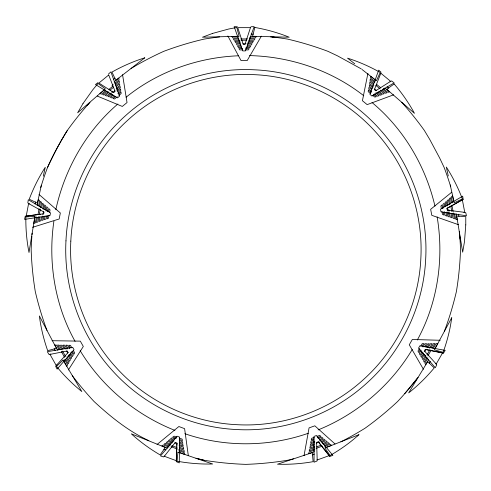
<?xml version="1.0" encoding="UTF-8"?>
<svg xmlns="http://www.w3.org/2000/svg" width="491" height="491" viewBox="0 0 491 491"><rect width="100%" height="100%" fill="white"/><g stroke="black" fill="none" stroke-linecap="round" stroke-linejoin="round"><path stroke-width="0.74" d="M317.051 459.754L317.026 461.012L314.062 462.203L313.982 436.413L316.492 435.505L332.867 455.384L329.829 456.366L318.745 442.36M164.368 455.998L163.54 456.937L160.508 455.93L177.122 436.204L179.626 437.131L179.27 462.884L176.312 461.669L176.809 446.798M176.864 445.306L176.938 443.078L175.287 442.465L164.332 456.262L176.251 460.681L176.938 443.078M176.312 461.669L176.361 460.441M53.9 221.189C47.854 262.084 54.857 305.212 75.092 341.38M304.027 455.709L309.06 427.907L314.823 425.82L335.022 443.95M34.916 217.476L33.769 223.491L35.358 222.84L36.487 216.936M37.206 205.441L38.353 199.426L39.581 200.696L38.593 205.864M37.451 217.396L36.475 222.503L37.875 221.926L38.875 216.684M38.01 214.481L39.12 208.644M39.538 206.453L40.508 201.347L41.588 202.464L40.587 207.705M39.305 214.444L40.305 209.203M39.924 217.096L39.09 221.459L40.667 220.876L41.379 217.145M41.723 207.65L42.557 203.286L43.797 204.459L42.944 208.939M42.637 216.089L41.79 220.514L43.196 219.931L43.889 216.285M42.92 214.616L43.478 211.664M43.902 209.454L44.742 205.029L45.829 206.091L45.135 209.731M45.055 216.101L44.374 219.68L45.97 219.011L46.522 216.101M46.013 211.093L46.829 206.803L48.044 208.098L47.357 211.738M47.609 215.954L47.056 218.826L48.456 218.268L48.99 215.469M48.431 211.639L48.977 208.761L50.057 209.872L49.523 212.671M35.082 204.121L35.518 201.887M367.912 73.374L362.426 100.723L367.151 104.62L393.647 94.818M41.348 185.211L37.451 203.121L29.233 199.217C33.456 188.059 38.801 177.331 45.246 167.296L43.294 176.251M40.747 214.205L25.256 216.279L24.55 219.397L50.008 215.475L50.505 212.855L28.294 199.745L27.809 202.9L29.405 203.894M55.827 209.651C64.689 169.094 86.226 131.042 117.871 103.988M417.301 340.036C437.745 302.861 444.14 258.548 437.131 216.85M419.406 348.598L417.988 351.071L418.645 352.47L420.1 349.93M420.824 346.124L422.235 343.651L423.739 343.577L422.285 346.118M421.149 350.187L419.308 353.403L420.038 355.024L421.849 351.863M422.99 346.977L424.825 343.761L426.556 343.645L424.746 346.806M422.96 352.157L420.75 356.018L421.431 357.38L423.672 353.471M425.912 347.014L427.753 343.798L429.269 343.7L427.029 347.61M425.286 349.414L424.408 350.942L436.223 364.015L442.532 352.986L425.286 349.414L443.526 353.084L445.208 350.371L419.86 345.787L418.535 348.107L435.265 367.728L436.757 364.905L435.566 363.444M424.789 351.519L425.912 349.561M424.408 354.269L422.143 358.221L422.935 359.737L425.513 355.245M428.183 347.677L430.447 343.718L432.129 343.688L429.557 348.18M425.857 356.865L423.586 360.83L424.236 362.235L426.82 357.724M426.992 354.876L430.018 349.592M431.153 347.603L433.43 343.639L434.94 343.547L432.356 348.058M427.931 355.791L430.883 350.635M427.894 357.939L424.905 363.156L425.648 364.758L428.692 359.443M433.492 348.162L436.106 343.596L437.825 343.491L434.781 348.813M429.134 363.352L430.276 361.382M261.378 36.162L247.169 60.583L241.038 60.583L227.873 35.99M412.262 349.463C390.719 385.57 357.086 414.134 318.119 429.913M68.323 370.005L83.317 346.48L80.315 341.135L52.071 340.711M404.694 393.696L418.074 377.389M86.981 105.675L90.006 102.337M56.882 364.911L55.63 366.274L57.097 369.109L74.037 349.709L72.729 347.382L47.302 351.666L48.959 354.398L50.819 354.128M108.529 73.975L110.929 71.87L119.565 96.168L117.502 97.862L95.457 84.544L97.991 82.605M157.052 444.49L178.865 426.532L184.61 428.661L188.305 455.55M104.638 89.718L99.9 93.597L101.545 94.119L105.614 90.786M114.115 81.954L118.853 78.075L118.982 79.837L114.912 83.169M112.003 85.551L113.169 84.593M106.639 91.283L102.613 94.579L104.061 95.033L108.186 91.651M108.934 89.399L112.955 86.109M115.256 84.225L119.276 80.929L119.387 82.476L115.851 85.373M109.953 90.203L113.489 87.306M108.726 92.639L105.289 95.45L106.872 96.021L110.401 93.13M116.164 86.545L119.601 83.728L119.804 85.428L116.275 88.319M111.574 92.167L112.752 91.203M111.451 93.603L107.971 96.457L109.419 96.911L112.286 94.56M112.617 92.652L114.937 90.749M116.68 89.325L120.166 86.471L120.32 87.981L116.876 90.804M113.298 95.168L110.481 97.476L112.138 97.979L114.428 96.107M117.809 91.473L120.626 89.166L120.731 90.945L117.865 93.29M115.354 96.684L113.09 98.544L114.52 99.01L117.275 96.752M118.754 93.904L121.019 92.05L121.13 93.591L118.926 95.401M126.132 97.206C157.132 72.085 196.572 57.852 236.337 55.876L238.528 55.765M451.726 192.226L430.644 209.319L431.798 215.334L458.459 224.682M113.329 79.579L115.103 78.143M389.971 81.856L391.609 80.929L394.138 82.875L371.969 96.058L369.913 94.358L378.702 70.152L381.096 72.263M446.945 208.411L462.356 199.88L464.75 212.358L447.276 210.142L446.945 208.411L463.173 199.309L462.675 196.155L440.464 209.191L440.967 211.811L466.45 215.801L465.738 212.683L463.891 212.351M462.092 199.905L463.173 199.309M314.332 437.352L311.65 438.322L311.245 439.819L314.001 438.819M317.008 436.376L319.684 435.407L320.881 436.321L317.438 437.573M313.933 439.948L311.153 440.955L310.656 442.667L314.768 441.176M318.113 438.432L321.593 437.168L322.986 438.193L319.561 439.439M314.737 442.366L310.558 443.882L310.202 445.362L314.436 443.827M319.616 440.599L323.802 439.083L325.017 439.991L320.783 441.526M316.548 443.06L319.371 442.035M314.479 444.914L310.195 446.466L309.821 448.136L314.688 446.368M321.623 442.323L325.907 440.771L327.209 441.826L322.342 443.594M314.621 447.565L309.606 449.388L309.201 450.885L314.786 448.86M316.775 446.785L321.071 445.227M323.219 444.453L328.233 442.63L329.443 443.539L324.557 445.312M316.179 448.351L322.464 446.073M314.762 449.965L309.115 452.015L308.649 453.721L314.406 451.628M324.655 446.38L330.302 444.33L331.683 445.362L325.92 447.454M312.215 454.899L314.357 454.132M32.559 227.315L59.184 218.986L60.332 212.965L39.004 194.442M308.305 433.265C268.749 447.068 224.467 447.344 184.831 433.706M25.256 216.279L26.477 216.126M250.969 26.747L254.16 26.637L245.439 50.911L242.769 50.911L234.152 26.637L237.343 26.747M237.982 36.463L231.856 36.463L232.795 37.905L238.055 37.905M250.232 36.463L256.357 36.463L255.338 37.905L249.324 37.905M238.534 38.936L233.335 38.936L234.164 40.207L239.498 40.207M240.762 38.936L247.446 38.936M249.674 38.936L254.872 38.936L253.976 40.207L248.642 40.207M241.02 40.207L246.353 40.207M240.031 41.312L234.851 41.312L235.717 42.748L240.271 42.748M248.912 41.312L253.35 41.312L252.429 42.748L247.869 42.748M240.038 43.785L236.288 43.785L237.122 45.055L240.829 45.055M243.039 43.785L246.04 43.785M247.544 43.785L252.049 43.785L251.208 45.055L247.501 45.055M241.228 46.166L237.583 46.166L238.546 47.602L241.504 47.602M247.053 46.166L250.698 46.166L249.649 47.602L245.948 47.602M242.585 48.64L238.927 48.64L239.737 49.91L242.585 49.91M245.512 48.64L249.176 48.64L248.286 49.91L245.432 49.91M251.128 34.125L253.405 34.137M440.212 340.275L412.323 339.477L409.279 344.799L423.414 369.263M249.489 55.587C290.506 56.563 331.443 70.323 363.77 95.751M270.578 36.929L277.323 37.592M441.716 352.71L443.526 353.084M195.946 458.226L203.955 460.233A322.519 322.519 0 0 0 245.838 464.363A322.519 322.519 0 0 0 287.72 460.233A322.329 322.329 0 0 0 293.55 458.815M174.937 430.404C135.897 414.95 101.913 386.693 80.168 350.715M176.778 437.143L174.109 436.155L172.832 437.033L176.263 438.303M179.448 438.132L182.124 439.126L182.443 440.593L179.694 439.574M174.802 438.868L172.022 437.837L170.543 438.825L173.955 440.089M179.663 440.666L182.437 441.697L182.836 443.379L179.424 442.115M173.851 441.237L169.677 439.69L168.45 440.587L172.672 442.152M179.411 443.299L182.885 444.588L183.229 446.067L179.712 444.76M174.784 442.937L176.895 443.717M172.01 443.011L167.732 441.427L166.369 442.459L170.53 443.999M179.129 445.65L183.401 447.233L183.714 448.884L179.553 447.344M170.402 445.128L165.399 443.275L164.117 444.152L168.99 445.957M171.825 445.656L176.828 447.51M179.688 448.571L183.972 450.161L184.309 451.634L178.742 449.572M171.083 446.73L177.349 449.056M168.959 447.049L163.319 444.963L161.864 445.957L167.609 448.087M178.822 450.707L184.456 452.794L184.837 454.476L179.092 452.346M163.822 449.161L165.952 449.965M97.218 96.046L122.296 106.437L127.034 102.558L122.547 74.663M148.871 440.685C128.292 431.141 110.604 416.767 94.039 401.485A322.986 322.986 0 0 1 73.601 377.389L72.257 375.584M361.241 68.875L337.489 55.845L327.988 51.352A322.108 322.108 0 0 0 287.72 39.133A322.519 322.519 0 0 0 272.088 36.948M354.748 63.799L347.53 58.153C358.896 61.756 369.864 66.598 380.237 72.484L376.413 80.739L361.971 69.446M372.031 102.533C403.682 128.82 425.636 166.142 434.958 206.103M375.406 80.162L370.68 76.265L370.49 77.977L375.13 81.801M384.858 87.957L389.584 91.854L387.884 92.314L383.244 88.49M374.259 82.427L370.251 79.119L370.079 80.622L373.608 83.531M376.554 84.317L380.562 87.625M382.857 89.509L386.865 92.817L385.367 93.229L381.838 90.319M375.959 85.471L380.077 88.865M373.909 85.207L369.907 81.911L369.662 83.574L373.178 86.477M380.187 90.387L384.183 93.683L382.557 94.204L379.04 91.308M372.915 87.601L369.441 84.734L369.281 86.244L372.141 88.607M374.651 89.037L376.388 90.467M378.131 91.897L381.605 94.763L380.151 95.205L376.714 92.376M371.742 89.718L368.931 87.398L368.753 89.123L371.613 91.479M375.676 92.959L379.046 95.739L377.327 96.187L374.467 93.83M371.214 92.492L368.391 90.166L368.207 91.657L370.404 93.468M373.473 94.358L376.296 96.684L374.805 97.095L372.601 95.285M387.037 86.723L388.792 88.184M329.068 455.396L329.829 456.366M71.864 347.88L70.465 345.394L68.924 345.241L70.36 347.788M73.257 350.359L74.65 352.845L73.945 354.171L72.508 351.617M69.599 348.555L67.789 345.326L66.021 345.124L67.801 348.297M71.41 351.783L73.227 355.011L72.441 356.552L70.299 352.747M66.979 349.101L64.8 345.222L63.284 345.112L65.487 349.04M69.882 354.275L71.698 357.503L71.005 358.853L68.795 354.925M66.592 350.997L67.697 352.961M64.057 348.598L62.191 345.283L60.485 345.191L62.658 349.058M68.145 355.883L70.379 359.854L69.544 361.315L67.009 356.804M61.455 349.169L59.215 345.185L57.674 345.026L60.221 349.555M62.578 351.163L65.561 356.478M66.678 358.473L68.918 362.456L68.218 363.8L65.677 359.271M61.307 351.501L64.585 357.325M59.116 349.709L56.545 345.124L54.789 344.94L57.785 350.286M64.64 359.535L67.58 364.776L66.788 366.304L63.787 360.965M54.2 348.653L55.311 350.648M448.283 175.981L446.319 167.026C452.776 177.055 458.14 187.777 462.375 198.929L454.163 202.844L450.241 184.935M453.752 201.764L452.598 195.749L451.358 196.946L452.493 202.844M456.065 213.794L457.219 219.808L455.611 219.078L454.617 213.916M451.425 202.771L450.443 197.67L449.357 198.72L450.364 203.961M451.984 205.692L453.107 211.523M453.389 212.984L454.506 218.82L453.095 218.176L452.229 213.689M450.793 206.202L451.8 211.443M449.382 204.692L448.406 199.604L447.148 200.727L448.007 205.201M451.051 213.413L451.892 217.771L450.302 217.139L449.443 212.664M448.866 209.675L449.155 211.167M447.092 205.901L446.239 201.482L445.153 202.537L445.853 206.177M447.516 208.116L448.08 211.062M448.363 212.535L449.216 216.961L447.81 216.371L446.97 212.002M444.834 206.779L444.146 203.206L442.919 204.422L443.612 208.055M445.932 212.505L446.62 216.083L445.012 215.328L444.312 211.689M442.661 208.583L441.968 204.986L440.875 206.024L441.415 208.822M443.348 212.18L443.901 215.052L442.489 214.42L441.949 211.621M458.526 214.236L458.944 216.476M459.257 231.691L459.404 233.194M459.551 234.692L459.999 239.191M459.668 234.68A322.519 322.519 0 0 1 460.515 249.686A322.519 322.519 0 0 1 456.391 291.568A322.108 322.108 0 0 1 444.435 331.137M46.976 330.431A322.323 322.323 0 0 1 35.284 291.568A322.513 322.513 0 0 1 31.16 249.686A322.519 322.519 0 0 1 31.89 236.183M32.007 234.68A322.519 322.519 0 0 1 32.13 233.182M40.735 187.47A322.348 322.348 0 0 1 47.504 167.529A322.593 322.593 0 0 1 67.341 130.416A322.581 322.581 0 0 1 88.969 103.423M131.054 68.452A322.243 322.243 0 0 1 163.687 51.352A322.323 322.323 0 0 1 203.955 39.133A322.519 322.519 0 0 1 219.581 36.948M401.699 102.306A322.986 322.986 0 0 1 424.334 130.416L429.735 139.432L439.678 158.034L444.171 167.535A322.108 322.108 0 0 1 450.72 186.746M417.154 378.586A322.986 322.986 0 0 1 397.636 401.485A322.992 322.992 0 0 1 365.108 428.183A322.605 322.605 0 0 1 340.858 441.839M203.955 460.233A322.121 322.121 0 0 1 197.394 458.631M47.504 167.529A322.587 322.587 0 0 1 67.341 130.416M65.966 240.866C63.419 288.002 80.542 335.807 112.414 370.637C143.943 405.769 189.851 427.465 237.024 429.557C284.154 432.098 331.959 414.981 366.795 383.109C401.92 351.574 423.616 305.666 425.709 258.499C428.25 211.363 411.133 163.564 379.261 128.728C347.732 93.603 301.824 71.907 254.651 69.814C207.521 67.267 159.716 84.391 124.88 116.263C89.755 147.791 68.059 193.7 65.966 240.866M70.821 241.106C68.341 286.971 85.004 333.481 116.011 367.378C146.692 401.558 191.361 422.665 237.257 424.703C283.123 427.182 329.633 410.519 363.53 379.506C397.71 348.825 418.817 304.156 420.855 258.26C423.334 212.4 406.671 165.884 375.658 131.993C344.983 97.813 300.314 76.7 254.418 74.669C208.552 72.189 162.042 88.846 128.145 119.859C93.965 150.541 72.858 195.209 70.821 241.106M465.775 224.903L464.48 241.676L462.675 252.214L456.698 216.04L465.775 216.635L465.775 224.903M177.957 452.131L177.055 461.184C188.783 463.338 200.733 464.308 212.652 463.983L177.957 452.131M451.438 319.604C449.897 330.756 446.933 341.681 443.164 352.274L434.388 349.899L451.775 317.616L451.438 319.604M34.935 216.322L29 252.503C26.704 240.799 25.679 228.855 25.857 216.93L34.935 216.322M28.601 203.569L26.226 216.052L43.699 213.812L44.024 212.081L28.601 203.569M254.854 27.459L252.558 36.266L289.205 37.212C278.139 32.762 266.601 29.521 254.854 27.459M250.459 27.656L244.984 44.399L243.223 44.399L237.754 27.656L250.459 27.656M380.832 73.227L374.406 89.626L375.762 90.749L390.633 81.31L380.832 73.227M83.004 103.552L77.646 112.801L105.393 88.846L98.04 83.488L92.75 89.835L83.004 103.552M427.71 361.554L408.678 392.892C418.037 385.503 426.587 377.094 434.21 367.925L427.71 361.554M165.357 447.461L160.146 454.918C149.847 448.903 140.15 441.851 131.324 433.835L165.357 447.461M68.139 352.501L56.219 365.476L50.002 354.398L67.279 350.967L68.139 352.501M63.057 360.069L56.508 366.384C64.057 375.615 72.533 384.091 81.831 391.554L63.057 360.069M357.509 435.934C349.132 443.453 339.803 449.873 330.081 455.519L324.919 448.025L359.05 434.639L357.509 435.934M108.714 75L98.881 83.053L113.728 92.535L115.09 91.424L108.714 75M144.741 57.834L115.79 80.328L111.991 72.06C122.382 66.211 133.362 61.406 144.741 57.834M394.15 83.955L386.779 89.282L414.459 113.329C408.751 102.858 401.908 93.014 394.15 83.955M212.474 33.449L202.47 37.212L239.117 36.266L236.822 27.459L228.708 29.018L212.474 33.449M318.285 441.777L316.627 442.379L317.192 459.981L329.136 455.654L318.285 441.777M312.288 452.604L277.507 464.21C289.426 464.621 301.382 463.737 313.129 461.669L312.288 452.604M56.477 348.352L47.676 350.66C43.717 339.41 40.894 327.761 39.354 315.934L56.477 348.352"/></g></svg>
